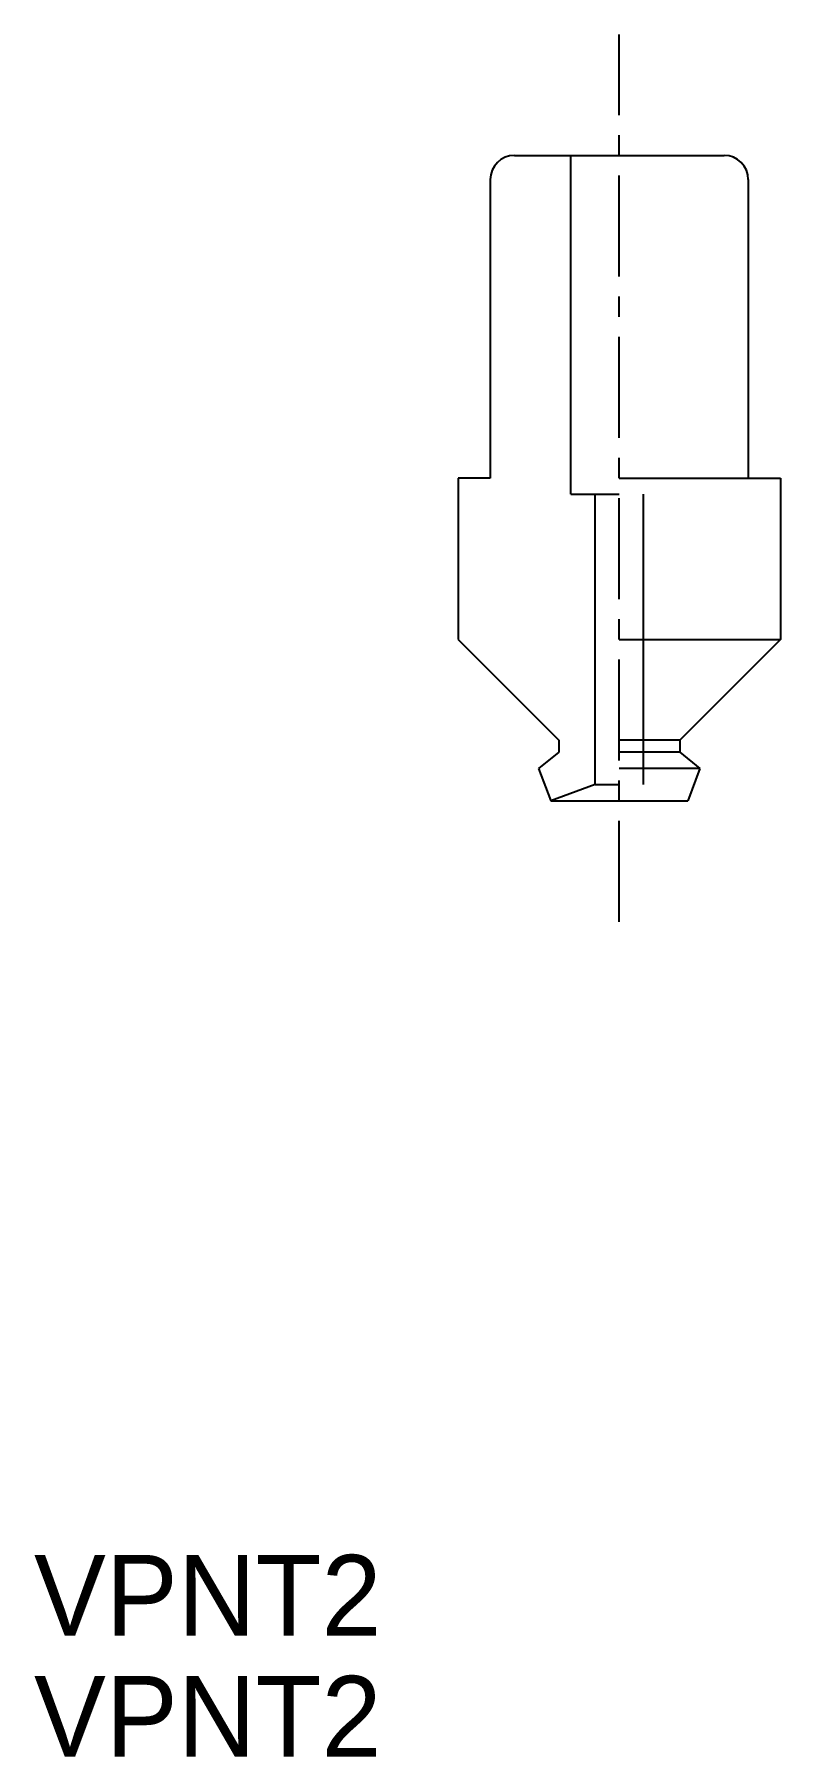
# Model space of a CAD drawing. Extents: x 92.9 to 102.1, y 176.6 to 197.9.
import ezdxf

# ---------------------------------------------------------------- set-up
doc = ezdxf.new("R2010")
doc.units = 0
doc.linetypes.add('CENTER', pattern=[2, 1.25, -0.25, 0.25, -0.25])
doc.layers.get('0').update_dxf_attribs({"linetype": 'CONTINUOUS'})
doc.layers.add('CENTER', color=1, linetype='CENTER')

msp = doc.modelspace()

# ---------------------------------------------------------------- linework, layer by layer
at = {"color": 7, "linetype": 'CONTINUOUS'}
for p, q in [((98.846, 196.414), (101.446, 196.414)), ((99.546, 192.214), (99.546, 196.414)), ((98.546, 196.114), (98.546, 192.414)), ((101.746, 196.114), (101.746, 192.414)), ((98.146, 192.414), (98.146, 190.414)), ((98.546, 192.414), (98.146, 192.414)), ((100.146, 192.414), (102.146, 192.414)), ((102.146, 192.414), (102.146, 190.414)), ((99.546, 192.214), (100.146, 192.214)), ((99.846, 188.614), (99.846, 192.214)), ((100.446, 188.614), (100.446, 192.214)), ((98.146, 190.414), (99.396, 189.164)), ((100.146, 190.414), (102.146, 190.414)), ((102.146, 190.414), (100.896, 189.164)), ((99.396, 189.014), (99.146, 188.814)), ((99.396, 189.164), (99.396, 189.014)), ((100.896, 189.164), (100.146, 189.164)), ((100.896, 189.014), (100.146, 189.014)), ((100.896, 189.164), (100.896, 189.014)), ((100.896, 189.014), (101.146, 188.814)), ((99.146, 188.814), (99.296, 188.414)), ((101.146, 188.814), (100.146, 188.814)), ((101.146, 188.814), (100.996, 188.414)), ((99.846, 188.614), (99.296, 188.414)), ((99.846, 188.614), (100.146, 188.614)), ((99.296, 188.414), (100.996, 188.414))]:
    msp.add_line(p, q, dxfattribs=at)
for centre, start, end in [((98.846, 196.114), 90, 180), ((101.446, 196.114), 360, 90)]:
    msp.add_arc(centre, 0.3, start, end, dxfattribs=at)
at = {"layer": 'CENTER', "color": 1, "linetype": 'CENTER'}
msp.add_line((100.146, 186.914), (100.146, 197.914), dxfattribs=at)

# ---------------------------------------------------------------- texts
at = {"color": 7, "linetype": 'CONTINUOUS'}
for p in [(92.888, 178.063), (92.888, 176.563)]:
    msp.add_text('VPNT2', height=1, dxfattribs=at).set_placement(p)

doc.saveas('drawing.dxf')
